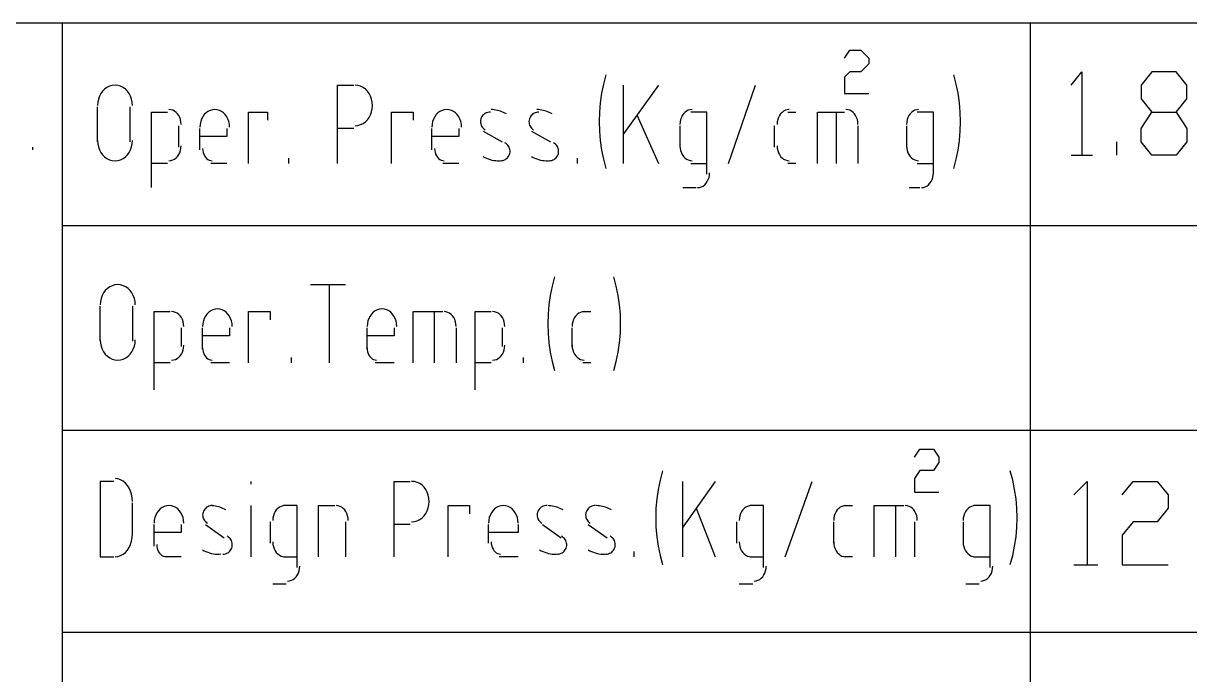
# Model space of a CAD drawing. Header units: millimetres. Extents: x 43 to 1147, y -811 to -31.
# Drawn here: x 317 to 368.9, y -777.1 to -748.1 of the extents above; entities that cross this region are included whole.
import ezdxf

# ---------------------------------------------------------------- set-up
doc = ezdxf.new("R2010")
doc.units = ezdxf.units.MM
doc.layers.add('EDITED_LINES', color=4, linetype='Continuous')

msp = doc.modelspace()

# ---------------------------------------------------------------- linework, layer by layer
at = {"layer": 'EDITED_LINES'}
for p, q in [((1137.28, -748.12), (52.24, -748.12)), ((318.76, -802.48), (318.76, -748.12)), ((361.84, -802.48), (361.84, -748.12)), ((353.56, -749.68), (353.8, -749.32)), ((353.8, -749.32), (354.28, -749.32)), ((354.28, -749.32), (354.64, -749.68)), ((354.64, -749.92), (354.28, -750.28)), ((354.64, -749.68), (354.64, -749.92)), ((342.941, -750.417), (342.833, -750.824)), ((353.8, -750.28), (353.56, -750.52)), ((354.28, -750.28), (353.8, -750.28)), ((358.527, -750.824), (358.419, -750.417)), ((363.64, -750.88), (364.12, -750.28)), ((364.12, -750.28), (364.12, -754)), ((367.24, -750.28), (366.76, -750.88)), ((368.32, -750.28), (367.24, -750.28)), ((368.8, -750.88), (368.32, -750.28)), ((320.742, -750.98), (320.639, -751.054)), ((320.853, -750.926), (320.742, -750.98)), ((320.973, -750.892), (320.853, -750.926)), ((321.1, -750.88), (320.973, -750.892)), ((321.226, -750.892), (321.1, -750.88)), ((321.347, -750.926), (321.226, -750.892)), ((321.458, -750.98), (321.347, -750.926)), ((321.561, -751.054), (321.458, -750.98)), ((331, -754.36), (331, -750.88)), ((331, -750.88), (331.72, -750.88)), ((331.907, -750.892), (331.78, -750.88)), ((332.027, -750.926), (331.907, -750.892)), ((332.138, -750.98), (332.027, -750.926)), ((332.241, -751.054), (332.138, -750.98)), ((342.833, -750.824), (342.748, -751.237)), ((343.72, -754.36), (343.72, -750.88)), ((345.28, -750.88), (343.72, -753.04)), ((348.4, -754.36), (349.6, -750.88)), ((353.56, -750.52), (353.56, -751.24)), ((358.612, -751.237), (358.527, -750.824)), ((366.76, -750.88), (366.76, -751.48)), ((368.8, -751.48), (368.8, -750.88)), ((320.36, -751.496), (320.33, -751.634)), ((320.407, -751.366), (320.36, -751.496)), ((320.47, -751.249), (320.407, -751.366)), ((320.548, -751.144), (320.47, -751.249)), ((320.639, -751.054), (320.548, -751.144)), ((321.652, -751.144), (321.561, -751.054)), ((321.729, -751.248), (321.652, -751.144)), ((321.793, -751.366), (321.729, -751.248)), ((321.84, -751.495), (321.793, -751.366)), ((321.87, -751.634), (321.84, -751.495)), ((332.332, -751.144), (332.241, -751.054)), ((332.41, -751.248), (332.332, -751.144)), ((332.473, -751.366), (332.41, -751.248)), ((332.52, -751.496), (332.473, -751.366)), ((332.55, -751.634), (332.52, -751.496)), ((342.748, -751.237), (342.688, -751.655)), ((353.56, -751.24), (354.64, -751.24)), ((358.672, -751.655), (358.612, -751.237)), ((366.76, -751.48), (367.24, -752.08)), ((368.32, -752.08), (368.8, -751.48)), ((320.33, -751.634), (320.32, -751.78)), ((320.32, -753.4), (320.32, -751.84)), ((321.76, -751.84), (321.76, -753.4)), ((321.88, -751.78), (321.87, -751.634)), ((323.588, -751.969), (323.5, -751.96)), ((323.671, -751.994), (323.588, -751.969)), ((323.748, -752.034), (323.671, -751.994)), ((325.331, -752), (325.237, -752.047)), ((325.433, -751.97), (325.331, -752)), ((325.54, -751.96), (325.433, -751.97)), ((325.647, -751.97), (325.54, -751.96)), ((325.749, -752), (325.647, -751.97)), ((325.843, -752.047), (325.749, -752)), ((332.52, -752.065), (332.55, -751.926)), ((332.56, -751.78), (332.55, -751.634)), ((332.55, -751.926), (332.56, -751.78)), ((335.651, -752), (335.557, -752.047)), ((335.753, -751.97), (335.651, -752)), ((335.86, -751.96), (335.753, -751.97)), ((335.967, -751.97), (335.86, -751.96)), ((336.069, -752), (335.967, -751.97)), ((336.163, -752.047), (336.069, -752)), ((337.906, -751.965), (337.836, -751.961)), ((337.976, -751.973), (337.906, -751.965)), ((338.046, -751.984), (337.976, -751.973)), ((338.115, -751.998), (338.046, -751.984)), ((338.183, -752.016), (338.115, -751.998)), ((338.251, -752.036), (338.183, -752.016)), ((339.946, -751.965), (339.876, -751.961)), ((340.016, -751.973), (339.946, -751.965)), ((340.086, -751.984), (340.016, -751.973)), ((340.155, -751.998), (340.086, -751.984)), ((340.223, -752.016), (340.155, -751.998)), ((340.291, -752.036), (340.223, -752.016)), ((342.688, -751.655), (342.652, -752.077)), ((346.609, -751.994), (346.532, -752.034)), ((346.692, -751.969), (346.609, -751.994)), ((346.78, -751.96), (346.692, -751.969)), ((350.929, -751.994), (350.852, -752.034)), ((351.012, -751.969), (350.929, -751.994)), ((351.1, -751.96), (351.012, -751.969)), ((353.708, -751.969), (353.62, -751.96)), ((353.791, -751.994), (353.708, -751.969)), ((353.868, -752.034), (353.791, -751.994)), ((356.689, -751.994), (356.612, -752.034)), ((356.772, -751.969), (356.689, -751.994)), ((356.86, -751.96), (356.772, -751.969)), ((358.708, -752.077), (358.672, -751.655)), ((322.72, -755.44), (322.72, -752.08)), ((322.72, -752.08), (323.44, -752.08)), ((323.819, -752.087), (323.748, -752.034)), ((323.882, -752.153), (323.819, -752.087)), ((323.936, -752.23), (323.882, -752.153)), ((323.98, -752.317), (323.936, -752.23)), ((324.012, -752.411), (323.98, -752.317)), ((324.033, -752.513), (324.012, -752.411)), ((324.04, -752.62), (324.033, -752.513)), ((324.914, -752.493), (324.889, -752.613)), ((324.954, -752.382), (324.914, -752.493)), ((325.007, -752.279), (324.954, -752.382)), ((325.073, -752.188), (325.007, -752.279)), ((325.15, -752.11), (325.073, -752.188)), ((325.237, -752.047), (325.15, -752.11)), ((325.93, -752.11), (325.843, -752.047)), ((326.007, -752.188), (325.93, -752.11)), ((326.073, -752.279), (326.007, -752.188)), ((326.126, -752.381), (326.073, -752.279)), ((326.166, -752.493), (326.126, -752.381)), ((326.191, -752.613), (326.166, -752.493)), ((327.04, -754.36), (327.04, -752.08)), ((327.04, -752.08), (327.88, -752.08)), ((327.88, -752.08), (327.88, -752.44)), ((332.138, -752.58), (332.241, -752.506)), ((332.241, -752.506), (332.332, -752.416)), ((332.332, -752.416), (332.41, -752.312)), ((332.41, -752.312), (332.473, -752.194)), ((332.473, -752.194), (332.52, -752.065)), ((333.4, -754.36), (333.4, -752.08)), ((333.4, -752.08), (334.36, -752.08)), ((334.36, -752.08), (334.36, -752.44)), ((335.234, -752.493), (335.209, -752.613)), ((335.274, -752.382), (335.234, -752.493)), ((335.327, -752.279), (335.274, -752.382)), ((335.393, -752.188), (335.327, -752.279)), ((335.47, -752.11), (335.393, -752.188)), ((335.557, -752.047), (335.47, -752.11)), ((336.25, -752.11), (336.163, -752.047)), ((336.327, -752.188), (336.25, -752.11)), ((336.393, -752.279), (336.327, -752.188)), ((336.446, -752.381), (336.393, -752.279)), ((336.486, -752.493), (336.446, -752.381)), ((336.511, -752.613), (336.486, -752.493)), ((337.365, -752.437), (337.36, -752.493)), ((337.36, -752.493), (337.363, -752.548)), ((337.363, -752.548), (337.373, -752.603)), ((337.377, -752.381), (337.365, -752.437)), ((337.397, -752.327), (337.377, -752.381)), ((337.424, -752.277), (337.397, -752.327)), ((337.457, -752.232), (337.424, -752.277)), ((337.495, -752.192), (337.457, -752.232)), ((337.538, -752.157), (337.495, -752.192)), ((337.584, -752.128), (337.538, -752.157)), ((337.635, -752.106), (337.584, -752.128)), ((337.688, -752.09), (337.635, -752.106)), ((337.744, -752.082), (337.688, -752.09)), ((337.802, -752.081), (337.744, -752.082)), ((338.319, -752.06), (338.251, -752.036)), ((338.385, -752.087), (338.319, -752.06)), ((338.451, -752.118), (338.385, -752.087)), ((338.516, -752.151), (338.451, -752.118)), ((339.525, -752.437), (339.52, -752.493)), ((339.52, -752.493), (339.523, -752.548)), ((339.523, -752.548), (339.533, -752.603)), ((339.537, -752.381), (339.525, -752.437)), ((339.557, -752.327), (339.537, -752.381)), ((339.584, -752.277), (339.557, -752.327)), ((339.617, -752.232), (339.584, -752.277)), ((339.655, -752.192), (339.617, -752.232)), ((339.698, -752.157), (339.655, -752.192)), ((339.744, -752.128), (339.698, -752.157)), ((339.795, -752.106), (339.744, -752.128)), ((339.848, -752.09), (339.795, -752.106)), ((339.904, -752.082), (339.848, -752.09)), ((339.962, -752.081), (339.904, -752.082)), ((340.359, -752.06), (340.291, -752.036)), ((340.425, -752.087), (340.359, -752.06)), ((340.491, -752.118), (340.425, -752.087)), ((340.556, -752.151), (340.491, -752.118)), ((342.652, -752.077), (342.64, -752.5)), ((342.64, -752.5), (342.652, -752.923)), ((344.32, -752.2), (345.28, -754.36)), ((346.247, -752.513), (346.24, -752.62)), ((346.268, -752.411), (346.247, -752.513)), ((346.3, -752.317), (346.268, -752.411)), ((346.344, -752.23), (346.3, -752.317)), ((346.398, -752.153), (346.344, -752.23)), ((346.461, -752.087), (346.398, -752.153)), ((346.532, -752.034), (346.461, -752.087)), ((347.44, -752.08), (346.72, -752.08)), ((347.44, -754.84), (347.44, -752.08)), ((350.567, -752.513), (350.56, -752.62)), ((350.588, -752.411), (350.567, -752.513)), ((350.62, -752.317), (350.588, -752.411)), ((350.664, -752.23), (350.62, -752.317)), ((350.718, -752.153), (350.664, -752.23)), ((350.781, -752.087), (350.718, -752.153)), ((350.852, -752.034), (350.781, -752.087)), ((351.04, -752.08), (351.4, -752.08)), ((352.36, -754.36), (352.36, -752.08)), ((352.36, -752.08), (353.56, -752.08)), ((353.2, -754.36), (353.2, -752.08)), ((353.939, -752.087), (353.868, -752.034)), ((354.002, -752.153), (353.939, -752.087)), ((354.056, -752.23), (354.002, -752.153)), ((354.1, -752.317), (354.056, -752.23)), ((354.132, -752.411), (354.1, -752.317)), ((354.153, -752.513), (354.132, -752.411)), ((354.16, -752.62), (354.153, -752.513)), ((356.327, -752.513), (356.32, -752.62)), ((356.348, -752.411), (356.327, -752.513)), ((356.38, -752.317), (356.348, -752.411)), ((356.424, -752.23), (356.38, -752.317)), ((356.478, -752.153), (356.424, -752.23)), ((356.541, -752.087), (356.478, -752.153)), ((356.612, -752.034), (356.541, -752.087)), ((357.52, -752.08), (356.8, -752.08)), ((357.52, -754.84), (357.52, -752.08)), ((358.72, -752.5), (358.708, -752.077)), ((358.708, -752.923), (358.72, -752.5)), ((366.76, -752.8), (367.24, -752.08)), ((367.24, -752.08), (368.32, -752.08)), ((368.32, -752.08), (368.8, -752.8)), ((323.92, -752.68), (323.92, -753.64)), ((324.889, -752.613), (324.88, -752.74)), ((324.88, -753.76), (324.88, -752.8)), ((326.08, -752.8), (326.08, -753.16)), ((326.2, -752.74), (326.191, -752.613)), ((331.72, -752.8), (331, -752.8)), ((331.78, -752.68), (331.907, -752.668)), ((331.907, -752.668), (332.027, -752.634)), ((332.027, -752.634), (332.138, -752.58)), ((335.209, -752.613), (335.2, -752.74)), ((335.2, -753.76), (335.2, -752.8)), ((336.4, -752.8), (336.4, -753.16)), ((336.52, -752.74), (336.511, -752.613)), ((337.373, -752.603), (337.39, -752.655)), ((337.39, -752.655), (337.413, -752.705)), ((337.413, -752.705), (337.443, -752.751)), ((337.443, -752.751), (337.48, -752.794)), ((337.48, -752.794), (337.522, -752.831)), ((337.48, -752.92), (338.32, -753.4)), ((337.522, -752.831), (337.569, -752.863)), ((339.533, -752.603), (339.55, -752.655)), ((339.55, -752.655), (339.573, -752.705)), ((339.573, -752.705), (339.603, -752.751)), ((339.603, -752.751), (339.64, -752.794)), ((339.64, -752.794), (339.682, -752.831)), ((339.64, -752.92), (340.48, -753.4)), ((339.682, -752.831), (339.729, -752.863)), ((342.652, -752.923), (342.688, -753.345)), ((346.24, -752.68), (346.24, -753.64)), ((350.44, -753.64), (350.44, -752.68)), ((354.16, -752.68), (354.16, -754.36)), ((356.32, -752.68), (356.32, -753.64)), ((358.672, -753.345), (358.708, -752.923)), ((366.76, -753.4), (366.76, -752.8)), ((368.8, -752.8), (368.8, -753.4)), ((320.32, -753.34), (320.33, -753.486)), ((320.33, -753.486), (320.36, -753.625)), ((321.84, -753.625), (321.87, -753.486)), ((321.87, -753.486), (321.88, -753.34)), ((324.033, -753.687), (324.04, -753.58)), ((326.08, -753.16), (324.88, -753.16)), ((336.4, -753.16), (335.2, -753.16)), ((338.498, -753.474), (338.448, -753.444)), ((338.542, -753.509), (338.498, -753.474)), ((338.581, -753.549), (338.542, -753.509)), ((338.613, -753.593), (338.581, -753.549)), ((340.658, -753.474), (340.608, -753.444)), ((340.702, -753.509), (340.658, -753.474)), ((340.741, -753.549), (340.702, -753.509)), ((340.773, -753.593), (340.741, -753.549)), ((342.688, -753.345), (342.748, -753.763)), ((346.24, -753.58), (346.247, -753.687)), ((350.56, -753.58), (350.567, -753.687)), ((356.32, -753.58), (356.327, -753.687)), ((358.612, -753.763), (358.672, -753.345)), ((365.68, -754), (365.68, -753.4)), ((367.24, -754), (366.76, -753.4)), ((368.8, -753.4), (368.32, -754)), ((317.44, -753.76), (317.44, -753.64)), ((320.36, -753.625), (320.407, -753.754)), ((320.407, -753.754), (320.471, -753.872)), ((320.471, -753.872), (320.548, -753.976)), ((320.548, -753.976), (320.639, -754.066)), ((320.639, -754.066), (320.742, -754.14)), ((321.458, -754.14), (321.561, -754.066)), ((321.561, -754.066), (321.652, -753.976)), ((321.652, -753.976), (321.73, -753.872)), ((321.73, -753.872), (321.793, -753.754)), ((321.793, -753.754), (321.84, -753.625)), ((323.819, -754.113), (323.882, -754.047)), ((323.882, -754.047), (323.936, -753.97)), ((323.936, -753.97), (323.98, -753.883)), ((323.98, -753.883), (324.012, -753.789)), ((324.012, -753.789), (324.033, -753.687)), ((325, -753.7), (325.005, -753.788)), ((325.005, -753.788), (325.021, -753.871)), ((325.021, -753.871), (325.047, -753.948)), ((325.047, -753.948), (325.081, -754.019)), ((325.081, -754.019), (325.123, -754.082)), ((325.123, -754.082), (325.172, -754.136)), ((335.32, -753.7), (335.325, -753.788)), ((335.325, -753.788), (335.341, -753.871)), ((335.341, -753.871), (335.367, -753.948)), ((335.367, -753.948), (335.401, -754.019)), ((335.401, -754.019), (335.443, -754.082)), ((335.443, -754.082), (335.492, -754.136)), ((337.472, -754.045), (337.549, -754.09)), ((337.549, -754.09), (337.628, -754.128)), ((338.563, -754.11), (338.599, -754.068)), ((338.599, -754.068), (338.629, -754.021)), ((338.64, -753.641), (338.613, -753.593)), ((338.629, -754.021), (338.652, -753.97)), ((338.66, -753.693), (338.64, -753.641)), ((338.652, -753.97), (338.669, -753.915)), ((338.673, -753.746), (338.66, -753.693)), ((338.669, -753.915), (338.678, -753.858)), ((338.68, -753.802), (338.673, -753.746)), ((338.678, -753.858), (338.68, -753.802)), ((339.632, -754.045), (339.709, -754.09)), ((339.709, -754.09), (339.788, -754.128)), ((340.723, -754.11), (340.759, -754.068)), ((340.759, -754.068), (340.789, -754.021)), ((340.8, -753.641), (340.773, -753.593)), ((340.789, -754.021), (340.812, -753.97)), ((340.82, -753.693), (340.8, -753.641)), ((340.812, -753.97), (340.829, -753.915)), ((340.833, -753.746), (340.82, -753.693)), ((340.829, -753.915), (340.838, -753.858)), ((340.84, -753.802), (340.833, -753.746)), ((340.838, -753.858), (340.84, -753.802)), ((342.748, -753.763), (342.833, -754.176)), ((346.247, -753.687), (346.268, -753.789)), ((346.268, -753.789), (346.3, -753.883)), ((346.3, -753.883), (346.344, -753.97)), ((346.344, -753.97), (346.398, -754.047)), ((346.398, -754.047), (346.461, -754.113)), ((350.567, -753.687), (350.588, -753.789)), ((350.588, -753.789), (350.62, -753.883)), ((350.62, -753.883), (350.664, -753.97)), ((350.664, -753.97), (350.718, -754.047)), ((350.718, -754.047), (350.781, -754.113)), ((356.327, -753.687), (356.348, -753.789)), ((356.348, -753.789), (356.38, -753.883)), ((356.38, -753.883), (356.424, -753.97)), ((356.424, -753.97), (356.478, -754.047)), ((356.478, -754.047), (356.541, -754.113)), ((358.527, -754.176), (358.612, -753.763)), ((363.64, -754), (364.6, -754)), ((368.32, -754), (367.24, -754)), ((320.742, -754.14), (320.853, -754.194)), ((320.853, -754.194), (320.973, -754.228)), ((320.973, -754.228), (321.1, -754.24)), ((321.1, -754.24), (321.227, -754.228)), ((321.227, -754.228), (321.347, -754.194)), ((321.347, -754.194), (321.458, -754.14)), ((323.44, -754.36), (322.72, -754.36)), ((323.5, -754.24), (323.588, -754.231)), ((323.588, -754.231), (323.671, -754.206)), ((323.671, -754.206), (323.748, -754.166)), ((323.748, -754.166), (323.819, -754.113)), ((325.172, -754.136), (325.227, -754.18)), ((325.227, -754.18), (325.287, -754.212)), ((325.287, -754.212), (325.352, -754.233)), ((325.352, -754.233), (325.42, -754.24)), ((326.08, -754.36), (325.36, -754.36)), ((328.84, -754.36), (328.84, -754.12)), ((335.492, -754.136), (335.547, -754.18)), ((335.547, -754.18), (335.607, -754.212)), ((335.607, -754.212), (335.672, -754.233)), ((335.672, -754.233), (335.74, -754.24)), ((336.4, -754.36), (335.68, -754.36)), ((337.628, -754.128), (337.708, -754.161)), ((337.708, -754.161), (337.789, -754.188)), ((337.789, -754.188), (337.872, -754.21)), ((337.872, -754.21), (337.955, -754.226)), ((337.955, -754.226), (338.039, -754.236)), ((338.039, -754.236), (338.123, -754.24)), ((338.123, -754.24), (338.208, -754.238)), ((338.208, -754.238), (338.292, -754.23)), ((338.264, -754.24), (338.321, -754.236)), ((338.321, -754.236), (338.376, -754.224)), ((338.376, -754.224), (338.429, -754.205)), ((338.429, -754.205), (338.478, -754.179)), ((338.478, -754.179), (338.523, -754.148)), ((338.523, -754.148), (338.563, -754.11)), ((339.788, -754.128), (339.868, -754.161)), ((339.868, -754.161), (339.949, -754.188)), ((339.949, -754.188), (340.032, -754.21)), ((340.032, -754.21), (340.115, -754.226)), ((340.115, -754.226), (340.199, -754.236)), ((340.199, -754.236), (340.283, -754.24)), ((340.283, -754.24), (340.368, -754.238)), ((340.368, -754.238), (340.452, -754.23)), ((340.424, -754.24), (340.481, -754.236)), ((340.481, -754.236), (340.536, -754.224)), ((340.536, -754.224), (340.589, -754.205)), ((340.589, -754.205), (340.638, -754.179)), ((340.638, -754.179), (340.683, -754.148)), ((340.683, -754.148), (340.723, -754.11)), ((341.68, -754.36), (341.68, -754.12)), ((342.833, -754.176), (342.941, -754.583)), ((346.461, -754.113), (346.532, -754.166)), ((346.532, -754.166), (346.609, -754.206)), ((346.609, -754.206), (346.692, -754.231)), ((346.692, -754.231), (346.78, -754.24)), ((346.72, -754.36), (347.44, -754.36)), ((350.781, -754.113), (350.852, -754.166)), ((350.852, -754.166), (350.929, -754.206)), ((350.929, -754.206), (351.012, -754.231)), ((351.012, -754.231), (351.1, -754.24)), ((351.4, -754.36), (351.04, -754.36)), ((356.541, -754.113), (356.612, -754.166)), ((356.612, -754.166), (356.689, -754.206)), ((356.689, -754.206), (356.772, -754.231)), ((356.772, -754.231), (356.86, -754.24)), ((356.8, -754.36), (357.52, -754.36)), ((358.419, -754.583), (358.527, -754.176)), ((347.456, -755.17), (347.5, -755.083)), ((347.5, -755.083), (347.532, -754.989)), ((347.532, -754.989), (347.553, -754.887)), ((347.553, -754.887), (347.56, -754.78)), ((357.416, -755.17), (357.46, -755.083)), ((357.46, -755.083), (357.492, -754.989)), ((357.492, -754.989), (357.513, -754.887)), ((357.513, -754.887), (357.52, -754.78)), ((346.36, -755.44), (346.96, -755.44)), ((347.02, -755.44), (347.108, -755.431)), ((347.108, -755.431), (347.191, -755.406)), ((347.191, -755.406), (347.268, -755.366)), ((347.268, -755.366), (347.339, -755.313)), ((347.339, -755.313), (347.402, -755.247)), ((347.402, -755.247), (347.456, -755.17)), ((356.44, -755.44), (356.92, -755.44)), ((356.98, -755.44), (357.068, -755.431)), ((357.068, -755.431), (357.151, -755.406)), ((357.151, -755.406), (357.228, -755.366)), ((357.228, -755.366), (357.299, -755.313)), ((357.299, -755.313), (357.362, -755.247)), ((357.362, -755.247), (357.416, -755.17)), ((318.76, -757.12), (672.16, -757.12)), ((320.973, -759.806), (320.862, -759.86)), ((321.093, -759.772), (320.973, -759.806)), ((321.22, -759.76), (321.093, -759.772)), ((321.346, -759.772), (321.22, -759.76)), ((321.467, -759.806), (321.346, -759.772)), ((321.578, -759.86), (321.467, -759.806)), ((329.8, -759.76), (331.36, -759.76)), ((330.64, -763.24), (330.64, -759.76)), ((340.661, -759.417), (340.553, -759.824)), ((343.407, -759.824), (343.299, -759.417)), ((320.527, -760.246), (320.48, -760.376)), ((320.59, -760.128), (320.527, -760.246)), ((320.668, -760.024), (320.59, -760.128)), ((320.759, -759.934), (320.668, -760.024)), ((320.862, -759.86), (320.759, -759.934)), ((321.681, -759.934), (321.578, -759.86)), ((321.772, -760.024), (321.681, -759.934)), ((321.849, -760.128), (321.772, -760.024)), ((321.913, -760.246), (321.849, -760.128)), ((321.96, -760.375), (321.913, -760.246)), ((340.468, -760.237), (340.408, -760.655)), ((340.553, -759.824), (340.468, -760.237)), ((343.492, -760.237), (343.407, -759.824)), ((343.552, -760.655), (343.492, -760.237)), ((320.45, -760.514), (320.44, -760.66)), ((320.44, -762.28), (320.44, -760.72)), ((320.48, -760.376), (320.45, -760.514)), ((321.88, -760.72), (321.88, -762.28)), ((321.99, -760.514), (321.96, -760.375)), ((322, -760.66), (321.99, -760.514)), ((325.553, -760.85), (325.451, -760.88)), ((325.66, -760.84), (325.553, -760.85)), ((325.767, -760.85), (325.66, -760.84)), ((325.869, -760.88), (325.767, -760.85)), ((332.873, -760.85), (332.771, -760.88)), ((332.98, -760.84), (332.873, -760.85)), ((333.087, -760.85), (332.98, -760.84)), ((333.189, -760.88), (333.087, -760.85)), ((340.408, -760.655), (340.372, -761.077)), ((343.588, -761.077), (343.552, -760.655)), ((322.84, -764.44), (322.84, -760.96)), ((322.84, -760.96), (323.56, -760.96)), ((323.708, -760.969), (323.62, -760.96)), ((323.791, -760.994), (323.708, -760.969)), ((323.868, -761.034), (323.791, -760.994)), ((323.939, -761.087), (323.868, -761.034)), ((324.002, -761.153), (323.939, -761.087)), ((324.056, -761.23), (324.002, -761.153)), ((324.1, -761.317), (324.056, -761.23)), ((324.132, -761.411), (324.1, -761.317)), ((325.074, -761.262), (325.034, -761.373)), ((325.127, -761.159), (325.074, -761.262)), ((325.193, -761.068), (325.127, -761.159)), ((325.27, -760.99), (325.193, -761.068)), ((325.357, -760.927), (325.27, -760.99)), ((325.451, -760.88), (325.357, -760.927)), ((325.963, -760.927), (325.869, -760.88)), ((326.05, -760.99), (325.963, -760.927)), ((326.127, -761.068), (326.05, -760.99)), ((326.193, -761.159), (326.127, -761.068)), ((326.246, -761.261), (326.193, -761.159)), ((326.286, -761.373), (326.246, -761.261)), ((327.04, -763.24), (327.04, -760.96)), ((327.04, -760.96), (328, -760.96)), ((328, -760.96), (328, -761.32)), ((332.394, -761.262), (332.354, -761.373)), ((332.447, -761.159), (332.394, -761.262)), ((332.513, -761.068), (332.447, -761.159)), ((332.59, -760.99), (332.513, -761.068)), ((332.677, -760.927), (332.59, -760.99)), ((332.771, -760.88), (332.677, -760.927)), ((333.283, -760.927), (333.189, -760.88)), ((333.37, -760.99), (333.283, -760.927)), ((333.447, -761.068), (333.37, -760.99)), ((333.513, -761.159), (333.447, -761.068)), ((333.566, -761.261), (333.513, -761.159)), ((333.606, -761.373), (333.566, -761.261)), ((334.36, -763.24), (334.36, -760.96)), ((334.36, -760.96), (335.68, -760.96)), ((335.32, -763.24), (335.32, -760.96)), ((335.828, -760.969), (335.74, -760.96)), ((335.911, -760.994), (335.828, -760.969)), ((335.988, -761.034), (335.911, -760.994)), ((336.059, -761.087), (335.988, -761.034)), ((336.122, -761.153), (336.059, -761.087)), ((336.176, -761.23), (336.122, -761.153)), ((336.22, -761.317), (336.176, -761.23)), ((336.252, -761.411), (336.22, -761.317)), ((337.12, -764.44), (337.12, -760.96)), ((337.12, -760.96), (337.84, -760.96)), ((337.988, -760.969), (337.9, -760.96)), ((338.071, -760.994), (337.988, -760.969)), ((338.148, -761.034), (338.071, -760.994)), ((338.219, -761.087), (338.148, -761.034)), ((338.282, -761.153), (338.219, -761.087)), ((338.336, -761.23), (338.282, -761.153)), ((338.38, -761.317), (338.336, -761.23)), ((338.412, -761.411), (338.38, -761.317)), ((340.372, -761.077), (340.36, -761.5)), ((341.5, -761.317), (341.468, -761.411)), ((341.544, -761.23), (341.5, -761.317)), ((341.598, -761.153), (341.544, -761.23)), ((341.661, -761.087), (341.598, -761.153)), ((341.732, -761.034), (341.661, -761.087)), ((341.809, -760.994), (341.732, -761.034)), ((341.892, -760.969), (341.809, -760.994)), ((341.98, -760.96), (341.892, -760.969)), ((341.92, -760.96), (342.28, -760.96)), ((343.6, -761.5), (343.588, -761.077)), ((324.04, -761.68), (324.04, -762.52)), ((324.153, -761.513), (324.132, -761.411)), ((324.16, -761.62), (324.153, -761.513)), ((325.009, -761.493), (325, -761.62)), ((325, -762.64), (325, -761.68)), ((325.034, -761.373), (325.009, -761.493)), ((326.2, -761.68), (326.2, -762.04)), ((326.311, -761.493), (326.286, -761.373)), ((326.32, -761.62), (326.311, -761.493)), ((332.329, -761.493), (332.32, -761.62)), ((332.32, -762.64), (332.32, -761.68)), ((332.354, -761.373), (332.329, -761.493)), ((333.52, -761.68), (333.52, -762.04)), ((333.631, -761.493), (333.606, -761.373)), ((333.64, -761.62), (333.631, -761.493)), ((336.273, -761.513), (336.252, -761.411)), ((336.28, -761.62), (336.273, -761.513)), ((336.28, -761.68), (336.28, -763.24)), ((338.32, -761.68), (338.32, -762.52)), ((338.433, -761.513), (338.412, -761.411)), ((338.44, -761.62), (338.433, -761.513)), ((340.36, -761.5), (340.372, -761.923)), ((341.447, -761.513), (341.44, -761.62)), ((341.44, -762.52), (341.44, -761.68)), ((341.468, -761.411), (341.447, -761.513)), ((343.588, -761.923), (343.6, -761.5)), ((320.44, -762.22), (320.45, -762.366)), ((320.45, -762.366), (320.48, -762.504)), ((321.96, -762.504), (321.99, -762.366)), ((321.99, -762.366), (322, -762.22)), ((326.2, -762.04), (325, -762.04)), ((333.52, -762.04), (332.32, -762.04)), ((340.372, -761.923), (340.408, -762.345)), ((340.408, -762.345), (340.468, -762.763)), ((343.492, -762.763), (343.552, -762.345)), ((343.552, -762.345), (343.588, -761.923)), ((320.48, -762.504), (320.527, -762.634)), ((320.527, -762.634), (320.59, -762.752)), ((320.59, -762.752), (320.668, -762.856)), ((320.668, -762.856), (320.759, -762.946)), ((321.681, -762.946), (321.772, -762.856)), ((321.772, -762.856), (321.85, -762.752)), ((321.85, -762.752), (321.913, -762.634)), ((321.913, -762.634), (321.96, -762.504)), ((323.939, -762.993), (324.002, -762.927)), ((324.002, -762.927), (324.056, -762.85)), ((324.056, -762.85), (324.1, -762.763)), ((324.1, -762.763), (324.132, -762.669)), ((324.132, -762.669), (324.153, -762.567)), ((324.153, -762.567), (324.16, -762.46)), ((325, -762.58), (325.005, -762.668)), ((325.005, -762.668), (325.021, -762.751)), ((325.021, -762.751), (325.047, -762.828)), ((325.047, -762.828), (325.081, -762.899)), ((325.081, -762.899), (325.123, -762.962)), ((332.32, -762.58), (332.325, -762.668)), ((332.325, -762.668), (332.341, -762.751)), ((332.341, -762.751), (332.367, -762.828)), ((332.367, -762.828), (332.401, -762.899)), ((332.401, -762.899), (332.443, -762.962)), ((338.219, -762.993), (338.282, -762.927)), ((338.282, -762.927), (338.336, -762.85)), ((338.336, -762.85), (338.38, -762.763)), ((338.38, -762.763), (338.412, -762.669)), ((338.412, -762.669), (338.433, -762.567)), ((338.433, -762.567), (338.44, -762.46)), ((340.468, -762.763), (340.553, -763.176)), ((341.44, -762.46), (341.447, -762.567)), ((341.447, -762.567), (341.468, -762.669)), ((341.468, -762.669), (341.5, -762.763)), ((341.5, -762.763), (341.544, -762.85)), ((341.544, -762.85), (341.598, -762.927)), ((341.598, -762.927), (341.661, -762.993)), ((343.407, -763.176), (343.492, -762.763)), ((320.759, -762.946), (320.862, -763.02)), ((320.862, -763.02), (320.973, -763.074)), ((320.973, -763.074), (321.093, -763.108)), ((321.093, -763.108), (321.22, -763.12)), ((321.22, -763.12), (321.347, -763.108)), ((321.347, -763.108), (321.467, -763.074)), ((321.467, -763.074), (321.578, -763.02)), ((321.578, -763.02), (321.681, -762.946)), ((323.56, -763.24), (322.84, -763.24)), ((323.62, -763.12), (323.708, -763.111)), ((323.708, -763.111), (323.791, -763.086)), ((323.791, -763.086), (323.868, -763.046)), ((323.868, -763.046), (323.939, -762.993)), ((325.123, -762.962), (325.172, -763.016)), ((325.172, -763.016), (325.227, -763.06)), ((325.227, -763.06), (325.287, -763.092)), ((325.287, -763.092), (325.352, -763.113)), ((325.352, -763.113), (325.42, -763.12)), ((326.2, -763.24), (325.36, -763.24)), ((328.96, -763.24), (328.96, -763)), ((332.443, -762.962), (332.492, -763.016)), ((332.492, -763.016), (332.547, -763.06)), ((332.547, -763.06), (332.607, -763.092)), ((332.607, -763.092), (332.672, -763.113)), ((332.672, -763.113), (332.74, -763.12)), ((333.52, -763.24), (332.68, -763.24)), ((337.84, -763.24), (337.12, -763.24)), ((337.9, -763.12), (337.988, -763.111)), ((337.988, -763.111), (338.071, -763.086)), ((338.071, -763.086), (338.148, -763.046)), ((338.148, -763.046), (338.219, -762.993)), ((339.28, -763.24), (339.28, -763)), ((340.553, -763.176), (340.661, -763.583)), ((341.661, -762.993), (341.732, -763.046)), ((341.732, -763.046), (341.809, -763.086)), ((341.809, -763.086), (341.892, -763.111)), ((341.892, -763.111), (341.98, -763.12)), ((342.28, -763.24), (341.92, -763.24)), ((343.299, -763.583), (343.407, -763.176)), ((318.76, -766.24), (672.16, -766.24)), ((356.68, -767.44), (356.92, -767.08)), ((356.92, -767.08), (357.52, -767.08)), ((357.52, -767.08), (357.76, -767.44)), ((357.76, -767.44), (357.76, -767.68)), ((345.461, -768.057), (345.353, -768.464)), ((356.92, -768.04), (356.68, -768.4)), ((357.52, -768.04), (356.92, -768.04)), ((357.76, -767.68), (357.52, -768.04)), ((361.047, -768.464), (360.939, -768.057)), ((321.04, -768.52), (320.44, -768.52)), ((320.44, -768.52), (320.44, -771.88)), ((321.227, -768.413), (321.1, -768.4)), ((321.347, -768.452), (321.227, -768.413)), ((321.458, -768.514), (321.347, -768.452)), ((321.561, -768.597), (321.458, -768.514)), ((321.652, -768.699), (321.561, -768.597)), ((327.16, -768.64), (327.16, -768.52)), ((333.52, -771.88), (333.52, -768.52)), ((333.52, -768.52), (334.24, -768.52)), ((334.427, -768.532), (334.3, -768.52)), ((334.547, -768.566), (334.427, -768.532)), ((334.658, -768.62), (334.547, -768.566)), ((334.761, -768.694), (334.658, -768.62)), ((345.353, -768.464), (345.268, -768.877)), ((346.36, -771.88), (346.36, -768.52)), ((347.8, -768.52), (346.36, -770.56)), ((350.92, -771.88), (352.12, -768.52)), ((356.68, -768.4), (356.68, -769)), ((361.132, -768.877), (361.047, -768.464)), ((363.76, -769.12), (364.36, -768.52)), ((364.36, -768.52), (364.36, -772.24)), ((365.92, -769.12), (366.4, -768.52)), ((366.4, -768.52), (367.48, -768.52)), ((367.48, -768.52), (367.96, -769.12)), ((321.729, -768.818), (321.652, -768.699)), ((321.793, -768.951), (321.729, -768.818)), ((321.84, -769.097), (321.793, -768.951)), ((321.87, -769.254), (321.84, -769.097)), ((334.852, -768.784), (334.761, -768.694)), ((334.929, -768.888), (334.852, -768.784)), ((334.993, -769.006), (334.929, -768.888)), ((335.04, -769.136), (334.993, -769.006)), ((335.07, -769.274), (335.04, -769.136)), ((345.268, -768.877), (345.208, -769.295)), ((356.68, -769), (357.76, -769)), ((361.192, -769.295), (361.132, -768.877)), ((367.96, -769.12), (367.96, -769.72)), ((321.88, -769.42), (321.87, -769.254)), ((321.88, -770.92), (321.88, -769.48)), ((323.291, -769.64), (323.197, -769.687)), ((323.393, -769.61), (323.291, -769.64)), ((323.5, -769.6), (323.393, -769.61)), ((323.607, -769.61), (323.5, -769.6)), ((323.709, -769.64), (323.607, -769.61)), ((323.803, -769.687), (323.709, -769.64)), ((325.224, -769.648), (325.178, -769.677)), ((325.275, -769.626), (325.224, -769.648)), ((325.328, -769.61), (325.275, -769.626)), ((325.384, -769.602), (325.328, -769.61)), ((325.426, -769.605), (325.356, -769.601)), ((325.442, -769.601), (325.384, -769.602)), ((325.496, -769.613), (325.426, -769.605)), ((325.566, -769.624), (325.496, -769.613)), ((325.635, -769.638), (325.566, -769.624)), ((325.703, -769.656), (325.635, -769.638)), ((325.771, -769.676), (325.703, -769.656)), ((325.839, -769.7), (325.771, -769.676)), ((327.16, -771.88), (327.16, -769.6)), ((328.412, -769.674), (328.341, -769.727)), ((328.489, -769.634), (328.412, -769.674)), ((328.572, -769.609), (328.489, -769.634)), ((328.66, -769.6), (328.572, -769.609)), ((329.2, -769.6), (328.6, -769.6)), ((329.2, -772.36), (329.2, -769.6)), ((330.16, -771.88), (330.16, -769.6)), ((330.16, -769.6), (330.88, -769.6)), ((331.028, -769.609), (330.94, -769.6)), ((331.111, -769.634), (331.028, -769.609)), ((331.188, -769.674), (331.111, -769.634)), ((331.259, -769.727), (331.188, -769.674)), ((335.04, -769.704), (335.07, -769.566)), ((335.08, -769.42), (335.07, -769.274)), ((335.07, -769.566), (335.08, -769.42)), ((335.92, -771.88), (335.92, -769.6)), ((335.92, -769.6), (336.88, -769.6)), ((336.88, -769.6), (336.88, -769.96)), ((338.171, -769.64), (338.077, -769.687)), ((338.273, -769.61), (338.171, -769.64)), ((338.38, -769.6), (338.273, -769.61)), ((338.487, -769.61), (338.38, -769.6)), ((338.589, -769.64), (338.487, -769.61)), ((338.683, -769.687), (338.589, -769.64)), ((340.104, -769.648), (340.058, -769.677)), ((340.155, -769.626), (340.104, -769.648)), ((340.208, -769.61), (340.155, -769.626)), ((340.264, -769.602), (340.208, -769.61)), ((340.322, -769.601), (340.264, -769.602)), ((340.426, -769.605), (340.356, -769.601)), ((340.496, -769.613), (340.426, -769.605)), ((340.566, -769.624), (340.496, -769.613)), ((340.635, -769.638), (340.566, -769.624)), ((340.703, -769.656), (340.635, -769.638)), ((340.771, -769.676), (340.703, -769.656)), ((340.839, -769.7), (340.771, -769.676)), ((342.264, -769.648), (342.218, -769.677)), ((342.315, -769.626), (342.264, -769.648)), ((342.368, -769.61), (342.315, -769.626)), ((342.424, -769.602), (342.368, -769.61)), ((342.482, -769.601), (342.424, -769.602)), ((342.586, -769.605), (342.516, -769.601)), ((342.656, -769.613), (342.586, -769.605)), ((342.726, -769.624), (342.656, -769.613)), ((342.795, -769.638), (342.726, -769.624)), ((342.863, -769.656), (342.795, -769.638)), ((342.931, -769.676), (342.863, -769.656)), ((342.999, -769.7), (342.931, -769.676)), ((345.208, -769.295), (345.172, -769.717)), ((349.172, -769.674), (349.101, -769.727)), ((349.249, -769.634), (349.172, -769.674)), ((349.332, -769.609), (349.249, -769.634)), ((349.42, -769.6), (349.332, -769.609)), ((349.96, -769.6), (349.36, -769.6)), ((349.96, -772.36), (349.96, -769.6)), ((353.372, -769.674), (353.301, -769.727)), ((353.449, -769.634), (353.372, -769.674)), ((353.532, -769.609), (353.449, -769.634)), ((353.62, -769.6), (353.532, -769.609)), ((353.56, -769.6), (353.92, -769.6)), ((354.88, -771.88), (354.88, -769.6)), ((354.88, -769.6), (356.2, -769.6)), ((355.84, -771.88), (355.84, -769.6)), ((356.348, -769.609), (356.26, -769.6)), ((356.431, -769.634), (356.348, -769.609)), ((356.508, -769.674), (356.431, -769.634)), ((356.579, -769.727), (356.508, -769.674)), ((359.132, -769.674), (359.061, -769.727)), ((359.209, -769.634), (359.132, -769.674)), ((359.292, -769.609), (359.209, -769.634)), ((359.38, -769.6), (359.292, -769.609)), ((360.04, -769.6), (359.32, -769.6)), ((360.04, -772.36), (360.04, -769.6)), ((361.228, -769.717), (361.192, -769.295)), ((322.874, -770.133), (322.849, -770.253)), ((322.914, -770.022), (322.874, -770.133)), ((322.967, -769.919), (322.914, -770.022)), ((323.033, -769.828), (322.967, -769.919)), ((323.11, -769.751), (323.033, -769.828)), ((323.197, -769.687), (323.11, -769.751)), ((323.89, -769.75), (323.803, -769.687)), ((323.967, -769.828), (323.89, -769.75)), ((324.033, -769.919), (323.967, -769.828)), ((324.086, -770.021), (324.033, -769.919)), ((324.126, -770.133), (324.086, -770.021)), ((324.151, -770.253), (324.126, -770.133)), ((325.005, -769.957), (325, -770.013)), ((325, -770.013), (325.003, -770.068)), ((325.003, -770.068), (325.013, -770.123)), ((325.017, -769.901), (325.005, -769.957)), ((325.013, -770.123), (325.03, -770.175)), ((325.037, -769.847), (325.017, -769.901)), ((325.03, -770.175), (325.053, -770.225)), ((325.064, -769.797), (325.037, -769.847)), ((325.097, -769.752), (325.064, -769.797)), ((325.135, -769.712), (325.097, -769.752)), ((325.178, -769.677), (325.135, -769.712)), ((325.905, -769.727), (325.839, -769.7)), ((325.971, -769.758), (325.905, -769.727)), ((326.036, -769.791), (325.971, -769.758)), ((328.127, -770.153), (328.12, -770.26)), ((328.148, -770.051), (328.127, -770.153)), ((328.18, -769.957), (328.148, -770.051)), ((328.224, -769.87), (328.18, -769.957)), ((328.278, -769.793), (328.224, -769.87)), ((328.341, -769.727), (328.278, -769.793)), ((331.322, -769.793), (331.259, -769.727)), ((331.376, -769.87), (331.322, -769.793)), ((331.42, -769.957), (331.376, -769.87)), ((331.452, -770.051), (331.42, -769.957)), ((331.473, -770.153), (331.452, -770.051)), ((331.48, -770.26), (331.473, -770.153)), ((334.658, -770.22), (334.761, -770.146)), ((334.761, -770.146), (334.852, -770.056)), ((334.852, -770.056), (334.929, -769.952)), ((334.929, -769.952), (334.993, -769.834)), ((334.993, -769.834), (335.04, -769.704)), ((337.754, -770.133), (337.729, -770.253)), ((337.794, -770.022), (337.754, -770.133)), ((337.847, -769.919), (337.794, -770.022)), ((337.913, -769.828), (337.847, -769.919)), ((337.99, -769.751), (337.913, -769.828)), ((338.077, -769.687), (337.99, -769.751)), ((338.77, -769.75), (338.683, -769.687)), ((338.847, -769.828), (338.77, -769.75)), ((338.913, -769.919), (338.847, -769.828)), ((338.966, -770.021), (338.913, -769.919)), ((339.006, -770.133), (338.966, -770.021)), ((339.031, -770.253), (339.006, -770.133)), ((339.885, -769.957), (339.88, -770.013)), ((339.88, -770.013), (339.883, -770.068)), ((339.883, -770.068), (339.893, -770.123)), ((339.897, -769.901), (339.885, -769.957)), ((339.893, -770.123), (339.91, -770.175)), ((339.917, -769.847), (339.897, -769.901)), ((339.91, -770.175), (339.933, -770.225)), ((339.944, -769.797), (339.917, -769.847)), ((339.977, -769.752), (339.944, -769.797)), ((340.015, -769.712), (339.977, -769.752)), ((340.058, -769.677), (340.015, -769.712)), ((340.905, -769.727), (340.839, -769.7)), ((340.971, -769.758), (340.905, -769.727)), ((341.036, -769.791), (340.971, -769.758)), ((342.045, -769.957), (342.04, -770.013)), ((342.04, -770.013), (342.043, -770.068)), ((342.043, -770.068), (342.053, -770.123)), ((342.057, -769.901), (342.045, -769.957)), ((342.053, -770.123), (342.07, -770.175)), ((342.077, -769.847), (342.057, -769.901)), ((342.07, -770.175), (342.093, -770.225)), ((342.104, -769.797), (342.077, -769.847)), ((342.137, -769.752), (342.104, -769.797)), ((342.175, -769.712), (342.137, -769.752)), ((342.218, -769.677), (342.175, -769.712)), ((343.065, -769.727), (342.999, -769.7)), ((343.131, -769.758), (343.065, -769.727)), ((343.196, -769.791), (343.131, -769.758)), ((345.172, -769.717), (345.16, -770.14)), ((345.16, -770.14), (345.172, -770.563)), ((346.96, -769.72), (347.8, -771.88)), ((348.887, -770.153), (348.88, -770.26)), ((348.908, -770.051), (348.887, -770.153)), ((348.94, -769.957), (348.908, -770.051)), ((348.984, -769.87), (348.94, -769.957)), ((349.038, -769.793), (348.984, -769.87)), ((349.101, -769.727), (349.038, -769.793)), ((353.087, -770.153), (353.08, -770.26)), ((353.108, -770.051), (353.087, -770.153)), ((353.14, -769.957), (353.108, -770.051)), ((353.184, -769.87), (353.14, -769.957)), ((353.238, -769.793), (353.184, -769.87)), ((353.301, -769.727), (353.238, -769.793)), ((356.642, -769.793), (356.579, -769.727)), ((356.696, -769.87), (356.642, -769.793)), ((356.74, -769.957), (356.696, -769.87)), ((356.772, -770.051), (356.74, -769.957)), ((356.793, -770.153), (356.772, -770.051)), ((356.8, -770.26), (356.793, -770.153)), ((358.847, -770.153), (358.84, -770.26)), ((358.868, -770.051), (358.847, -770.153)), ((358.9, -769.957), (358.868, -770.051)), ((358.944, -769.87), (358.9, -769.957)), ((358.998, -769.793), (358.944, -769.87)), ((359.061, -769.727), (358.998, -769.793)), ((361.24, -770.14), (361.228, -769.717)), ((361.228, -770.563), (361.24, -770.14)), ((367.96, -769.72), (367.48, -770.32)), ((322.849, -770.253), (322.84, -770.38)), ((322.84, -771.4), (322.84, -770.44)), ((324.04, -770.44), (324.04, -770.8)), ((324.16, -770.38), (324.151, -770.253)), ((325.053, -770.225), (325.083, -770.271)), ((325.083, -770.271), (325.12, -770.314)), ((325.12, -770.314), (325.162, -770.351)), ((325.12, -770.44), (325.96, -771.04)), ((325.162, -770.351), (325.209, -770.383)), ((328, -770.32), (328, -771.28)), ((331.36, -770.32), (331.36, -771.88)), ((334.24, -770.44), (333.52, -770.44)), ((334.3, -770.32), (334.427, -770.308)), ((334.427, -770.308), (334.547, -770.274)), ((334.547, -770.274), (334.658, -770.22)), ((337.729, -770.253), (337.72, -770.38)), ((337.72, -771.28), (337.72, -770.44)), ((339.04, -770.38), (339.031, -770.253)), ((339.04, -770.44), (339.04, -770.8)), ((339.933, -770.225), (339.963, -770.271)), ((339.963, -770.271), (340, -770.314)), ((340, -770.314), (340.042, -770.351)), ((340.042, -770.351), (340.089, -770.383)), ((340.12, -770.44), (340.96, -771.04)), ((342.093, -770.225), (342.123, -770.271)), ((342.123, -770.271), (342.16, -770.314)), ((342.16, -770.314), (342.202, -770.351)), ((342.16, -770.44), (343, -771.04)), ((342.202, -770.351), (342.249, -770.383)), ((345.172, -770.563), (345.208, -770.985)), ((348.76, -770.32), (348.76, -771.28)), ((353.08, -771.28), (353.08, -770.32)), ((356.68, -770.32), (356.68, -771.88)), ((358.84, -770.32), (358.84, -771.28)), ((361.192, -770.985), (361.228, -770.563)), ((366.4, -770.32), (365.92, -770.92)), ((367.48, -770.32), (366.4, -770.32)), ((321.793, -771.329), (321.84, -771.182)), ((321.84, -771.182), (321.87, -771.025)), ((321.87, -771.025), (321.88, -770.86)), ((324.04, -770.8), (322.84, -770.8)), ((326.138, -770.994), (326.088, -770.964)), ((326.182, -771.029), (326.138, -770.994)), ((326.221, -771.069), (326.182, -771.029)), ((326.253, -771.113), (326.221, -771.069)), ((326.28, -771.161), (326.253, -771.113)), ((326.3, -771.213), (326.28, -771.161)), ((326.313, -771.266), (326.3, -771.213)), ((328.12, -771.22), (328.127, -771.327)), ((339.04, -770.8), (337.72, -770.8)), ((337.84, -771.22), (337.845, -771.308)), ((341.018, -770.994), (340.968, -770.964)), ((341.062, -771.029), (341.018, -770.994)), ((341.101, -771.069), (341.062, -771.029)), ((341.133, -771.113), (341.101, -771.069)), ((341.16, -771.161), (341.133, -771.113)), ((341.18, -771.213), (341.16, -771.161)), ((341.194, -771.266), (341.18, -771.213)), ((343.178, -770.994), (343.128, -770.964)), ((343.222, -771.029), (343.178, -770.994)), ((343.261, -771.069), (343.222, -771.029)), ((343.293, -771.113), (343.261, -771.069)), ((343.32, -771.161), (343.293, -771.113)), ((343.34, -771.213), (343.32, -771.161)), ((343.354, -771.266), (343.34, -771.213)), ((345.208, -770.985), (345.268, -771.403)), ((348.88, -771.22), (348.887, -771.327)), ((353.08, -771.22), (353.087, -771.327)), ((358.84, -771.22), (358.847, -771.327)), ((361.132, -771.403), (361.192, -770.985)), ((365.92, -770.92), (365.92, -772.24)), ((321.458, -771.766), (321.561, -771.683)), ((321.561, -771.683), (321.652, -771.581)), ((321.652, -771.581), (321.73, -771.462)), ((321.73, -771.462), (321.793, -771.329)), ((322.96, -771.34), (322.965, -771.428)), ((322.965, -771.428), (322.981, -771.511)), ((322.981, -771.511), (323.007, -771.588)), ((323.007, -771.588), (323.041, -771.659)), ((323.041, -771.659), (323.083, -771.722)), ((323.083, -771.722), (323.132, -771.776)), ((324.992, -771.565), (325.069, -771.61)), ((325.069, -771.61), (325.148, -771.648)), ((325.148, -771.648), (325.228, -771.681)), ((325.228, -771.681), (325.309, -771.708)), ((325.309, -771.708), (325.392, -771.73)), ((325.392, -771.73), (325.475, -771.746)), ((325.475, -771.746), (325.559, -771.756)), ((325.728, -771.758), (325.812, -771.75)), ((325.961, -771.756), (326.016, -771.744)), ((326.016, -771.744), (326.069, -771.725)), ((326.069, -771.725), (326.118, -771.699)), ((326.118, -771.699), (326.163, -771.668)), ((326.163, -771.668), (326.203, -771.63)), ((326.203, -771.63), (326.239, -771.588)), ((326.239, -771.588), (326.269, -771.541)), ((326.269, -771.541), (326.292, -771.49)), ((326.292, -771.49), (326.309, -771.435)), ((326.309, -771.435), (326.318, -771.378)), ((326.32, -771.322), (326.313, -771.266)), ((326.318, -771.378), (326.32, -771.322)), ((328.127, -771.327), (328.148, -771.429)), ((328.148, -771.429), (328.18, -771.523)), ((328.18, -771.523), (328.224, -771.61)), ((328.224, -771.61), (328.278, -771.687)), ((328.278, -771.687), (328.341, -771.753)), ((328.341, -771.753), (328.412, -771.806)), ((337.845, -771.308), (337.861, -771.391)), ((337.861, -771.391), (337.887, -771.468)), ((337.887, -771.468), (337.921, -771.539)), ((337.921, -771.539), (337.963, -771.602)), ((337.963, -771.602), (338.012, -771.656)), ((338.012, -771.656), (338.067, -771.7)), ((338.067, -771.7), (338.127, -771.732)), ((338.127, -771.732), (338.192, -771.753)), ((339.992, -771.565), (340.069, -771.61)), ((340.069, -771.61), (340.148, -771.648)), ((340.148, -771.648), (340.228, -771.681)), ((340.228, -771.681), (340.309, -771.708)), ((340.309, -771.708), (340.392, -771.73)), ((340.392, -771.73), (340.475, -771.746)), ((340.475, -771.746), (340.559, -771.756)), ((340.728, -771.758), (340.812, -771.75)), ((340.841, -771.756), (340.896, -771.744)), ((340.896, -771.744), (340.949, -771.725)), ((340.949, -771.725), (340.998, -771.699)), ((340.998, -771.699), (341.043, -771.668)), ((341.043, -771.668), (341.083, -771.63)), ((341.083, -771.63), (341.119, -771.588)), ((341.119, -771.588), (341.149, -771.541)), ((341.149, -771.541), (341.172, -771.49)), ((341.172, -771.49), (341.189, -771.435)), ((341.189, -771.435), (341.198, -771.378)), ((341.2, -771.322), (341.194, -771.266)), ((341.198, -771.378), (341.2, -771.322)), ((342.152, -771.565), (342.229, -771.61)), ((342.229, -771.61), (342.308, -771.648)), ((342.308, -771.648), (342.388, -771.681)), ((342.388, -771.681), (342.469, -771.708)), ((342.469, -771.708), (342.552, -771.73)), ((342.552, -771.73), (342.635, -771.746)), ((342.635, -771.746), (342.719, -771.756)), ((342.888, -771.758), (342.972, -771.75)), ((343.001, -771.756), (343.056, -771.744)), ((343.056, -771.744), (343.109, -771.725)), ((343.109, -771.725), (343.158, -771.699)), ((343.158, -771.699), (343.203, -771.668)), ((343.203, -771.668), (343.243, -771.63)), ((343.243, -771.63), (343.279, -771.588)), ((343.279, -771.588), (343.309, -771.541)), ((343.309, -771.541), (343.332, -771.49)), ((343.332, -771.49), (343.349, -771.435)), ((343.349, -771.435), (343.358, -771.378)), ((343.36, -771.322), (343.354, -771.266)), ((343.358, -771.378), (343.36, -771.322)), ((344.2, -771.88), (344.2, -771.64)), ((345.268, -771.403), (345.353, -771.816)), ((348.887, -771.327), (348.908, -771.429)), ((348.908, -771.429), (348.94, -771.523)), ((348.94, -771.523), (348.984, -771.61)), ((348.984, -771.61), (349.038, -771.687)), ((349.038, -771.687), (349.101, -771.753)), ((349.101, -771.753), (349.172, -771.806)), ((353.087, -771.327), (353.108, -771.429)), ((353.108, -771.429), (353.14, -771.523)), ((353.14, -771.523), (353.184, -771.61)), ((353.184, -771.61), (353.238, -771.687)), ((353.238, -771.687), (353.301, -771.753)), ((353.301, -771.753), (353.372, -771.806)), ((358.847, -771.327), (358.868, -771.429)), ((358.868, -771.429), (358.9, -771.523)), ((358.9, -771.523), (358.944, -771.61)), ((358.944, -771.61), (358.998, -771.687)), ((358.998, -771.687), (359.061, -771.753)), ((359.061, -771.753), (359.132, -771.806)), ((361.047, -771.816), (361.132, -771.403)), ((320.44, -771.88), (321.04, -771.88)), ((321.1, -771.88), (321.227, -771.867)), ((321.227, -771.867), (321.347, -771.828)), ((321.347, -771.828), (321.458, -771.766)), ((323.132, -771.776), (323.187, -771.82)), ((323.187, -771.82), (323.247, -771.852)), ((323.247, -771.852), (323.312, -771.873)), ((323.312, -771.873), (323.38, -771.88)), ((324.04, -771.88), (323.32, -771.88)), ((325.559, -771.756), (325.643, -771.76)), ((325.643, -771.76), (325.728, -771.758)), ((325.904, -771.76), (325.961, -771.756)), ((328.412, -771.806), (328.489, -771.846)), ((328.489, -771.846), (328.572, -771.871)), ((328.572, -771.871), (328.66, -771.88)), ((328.6, -771.88), (329.2, -771.88)), ((338.192, -771.753), (338.26, -771.76)), ((339.04, -771.88), (338.2, -771.88)), ((340.559, -771.756), (340.643, -771.76)), ((340.643, -771.76), (340.728, -771.758)), ((340.784, -771.76), (340.841, -771.756)), ((342.719, -771.756), (342.803, -771.76)), ((342.803, -771.76), (342.888, -771.758)), ((342.944, -771.76), (343.001, -771.756)), ((345.353, -771.816), (345.461, -772.223)), ((349.172, -771.806), (349.249, -771.846)), ((349.249, -771.846), (349.332, -771.871)), ((349.332, -771.871), (349.42, -771.88)), ((349.36, -771.88), (349.96, -771.88)), ((353.372, -771.806), (353.449, -771.846)), ((353.449, -771.846), (353.532, -771.871)), ((353.532, -771.871), (353.62, -771.88)), ((353.92, -771.88), (353.56, -771.88)), ((359.132, -771.806), (359.209, -771.846)), ((359.209, -771.846), (359.292, -771.871)), ((359.292, -771.871), (359.38, -771.88)), ((359.32, -771.88), (360.04, -771.88)), ((360.939, -772.223), (361.047, -771.816)), ((363.76, -772.24), (364.84, -772.24)), ((365.92, -772.24), (367.96, -772.24)), ((329.099, -772.833), (329.162, -772.767)), ((329.162, -772.767), (329.216, -772.69)), ((329.216, -772.69), (329.26, -772.603)), ((329.26, -772.603), (329.292, -772.509)), ((329.292, -772.509), (329.313, -772.407)), ((329.313, -772.407), (329.32, -772.3)), ((349.859, -772.833), (349.922, -772.767)), ((349.922, -772.767), (349.976, -772.69)), ((349.976, -772.69), (350.02, -772.603)), ((350.02, -772.603), (350.052, -772.509)), ((350.052, -772.509), (350.073, -772.407)), ((350.073, -772.407), (350.08, -772.3)), ((359.939, -772.833), (360.002, -772.767)), ((360.002, -772.767), (360.056, -772.69)), ((360.056, -772.69), (360.1, -772.603)), ((360.1, -772.603), (360.132, -772.509)), ((360.132, -772.509), (360.153, -772.407)), ((360.153, -772.407), (360.16, -772.3)), ((328.12, -773.08), (328.72, -773.08)), ((328.78, -772.96), (328.868, -772.951)), ((328.868, -772.951), (328.951, -772.926)), ((328.951, -772.926), (329.028, -772.886)), ((329.028, -772.886), (329.099, -772.833)), ((348.88, -773.08), (349.48, -773.08)), ((349.54, -772.96), (349.628, -772.951)), ((349.628, -772.951), (349.711, -772.926)), ((349.711, -772.926), (349.788, -772.886)), ((349.788, -772.886), (349.859, -772.833)), ((358.96, -773.08), (359.56, -773.08)), ((359.62, -772.96), (359.708, -772.951)), ((359.708, -772.951), (359.791, -772.926)), ((359.791, -772.926), (359.868, -772.886)), ((359.868, -772.886), (359.939, -772.833)), ((318.76, -775.24), (672.16, -775.24))]:
    msp.add_line(p, q, dxfattribs=at)

doc.saveas('drawing.dxf')
